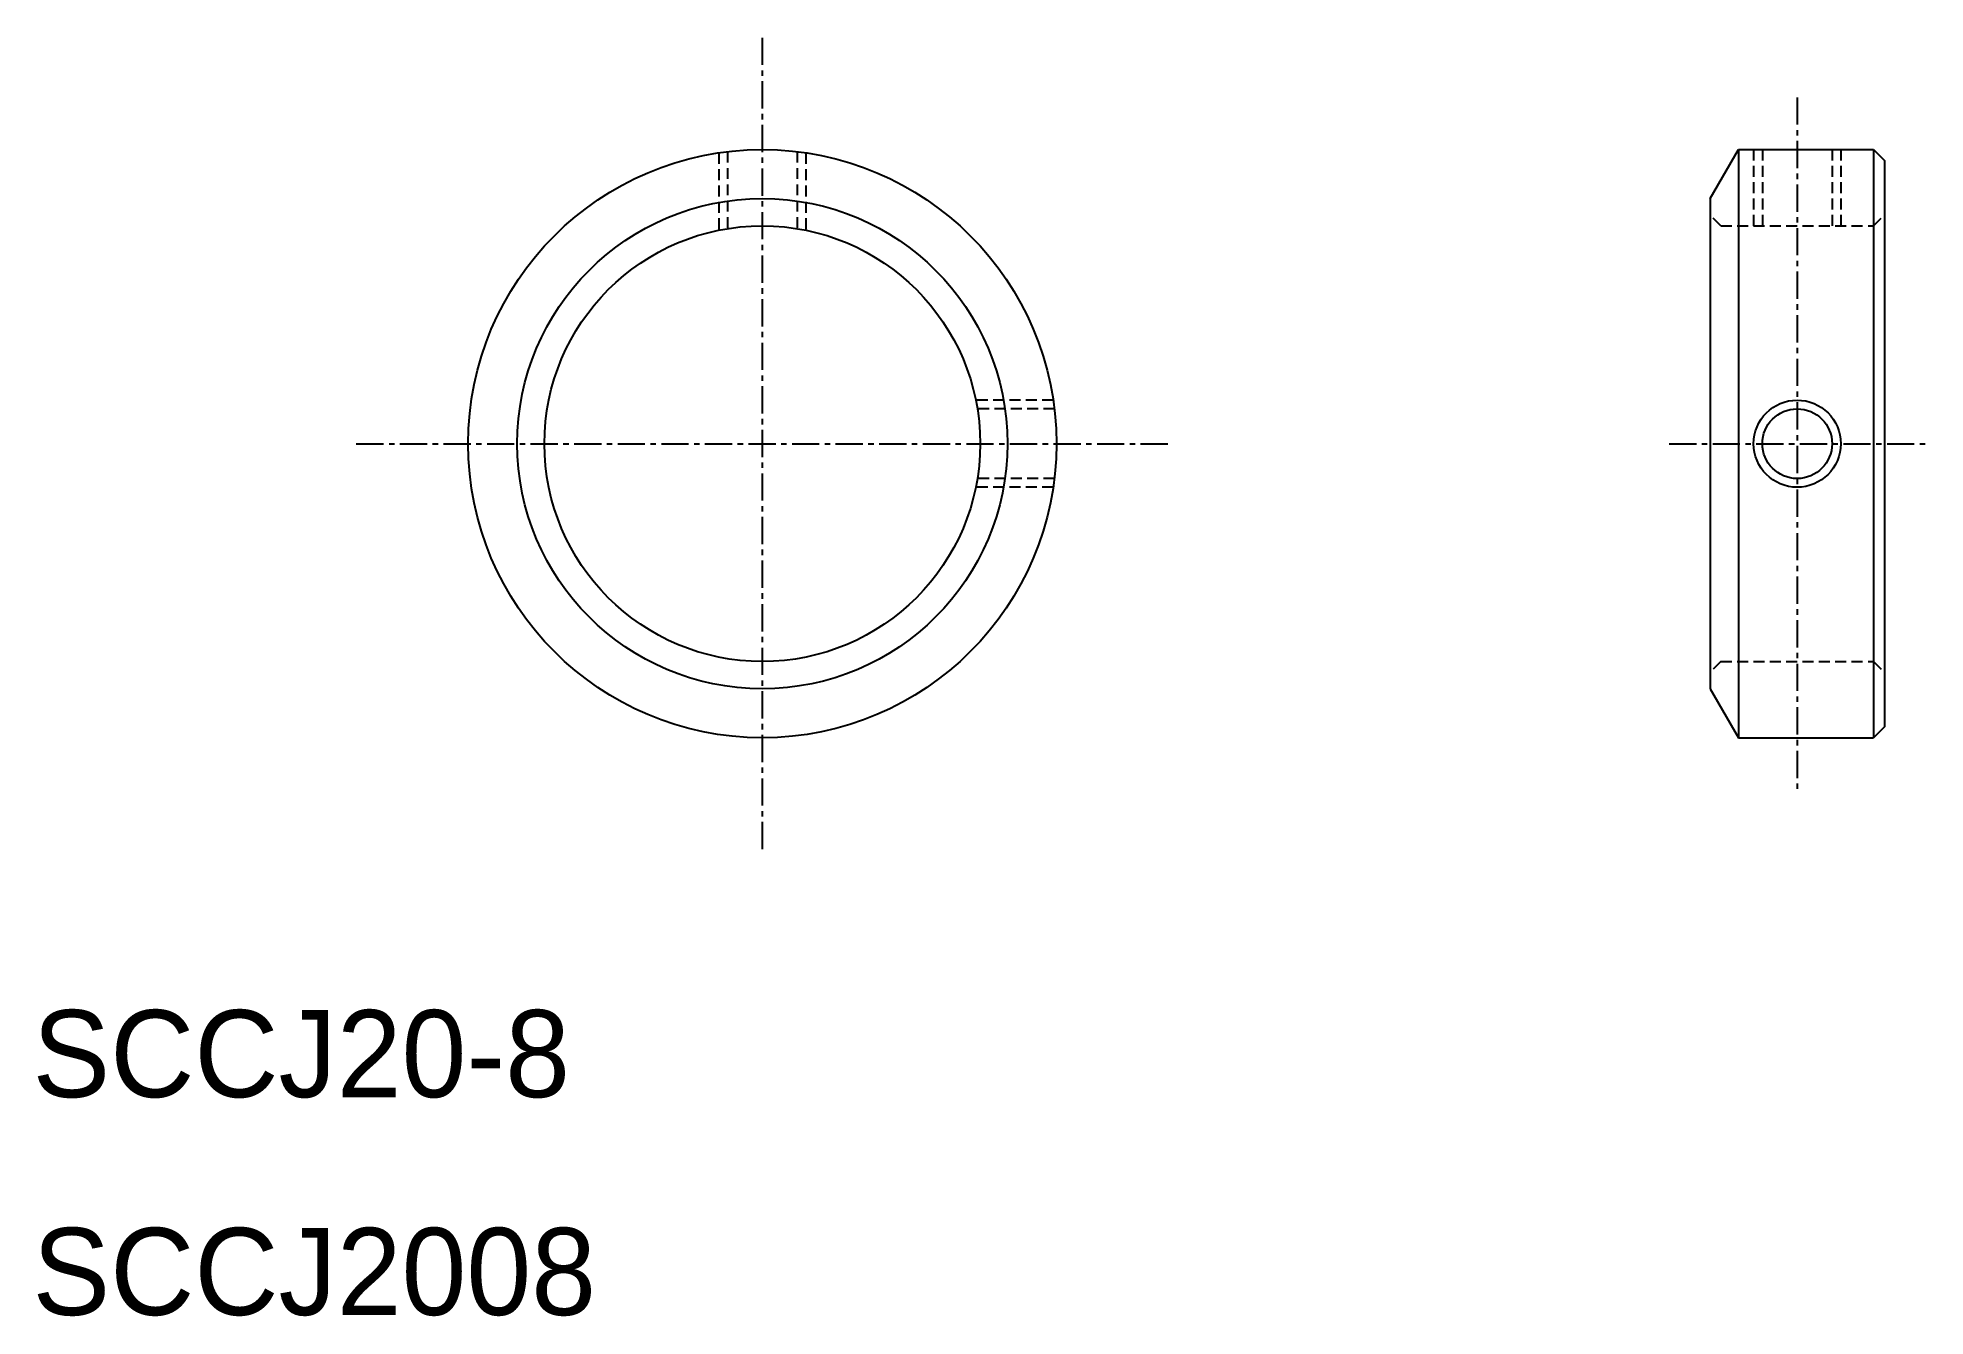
# Model space of a CAD drawing. Extents: x 10.2 to 96.9, y 9.9 to 68.6.
import ezdxf

# ---------------------------------------------------------------- set-up
doc = ezdxf.new("R2010")
doc.units = 0
doc.linetypes.add('CENTER', pattern=[2, 1.25, -0.25, 0.25, -0.25])
doc.linetypes.add('DASHED', pattern=[0.75, 0.5, -0.25])
doc.layers.get('0').update_dxf_attribs({"linetype": 'CONTINUOUS'})
doc.layers.add('CENTER', color=1, linetype='CENTER')

msp = doc.modelspace()

# ---------------------------------------------------------------- linework, layer by layer
at = {"color": 3, "linetype": 'DASHED'}
for p, q in [((41.5, 63.351), (41.5, 59.798)), ((41.9, 63.405), (41.9, 59.871)), ((45.1, 63.405), (45.1, 59.871)), ((45.5, 63.351), (45.5, 59.798)), ((89, 63.5), (89, 60)), ((89.4, 63.5), (89.4, 60)), ((92.6, 63.5), (92.6, 60)), ((93, 63.5), (93, 60)), ((87.5, 60), (87, 60.5)), ((87.5, 60), (94.5, 60)), ((94.5, 60), (95, 60.5)), ((56.851, 52), (53.298, 52)), ((56.905, 51.6), (53.371, 51.6)), ((56.851, 48), (53.298, 48)), ((56.905, 48.4), (53.371, 48.4)), ((87.5, 40), (87, 39.5)), ((87.5, 40), (94.5, 40)), ((94.5, 40), (95, 39.5))]:
    msp.add_line(p, q, dxfattribs=at)
at = {"color": 7, "linetype": 'CONTINUOUS'}
for p, q in [((87, 61.25), (88.299, 63.5)), ((88.299, 63.5), (88.299, 36.5)), ((88.299, 63.5), (94.5, 63.5)), ((94.5, 63.5), (94.5, 36.5)), ((94.5, 63.5), (95, 63)), ((95, 63), (95, 37)), ((87, 61.25), (87, 38.75)), ((87, 38.75), (88.299, 36.5)), ((88.299, 36.5), (94.5, 36.5)), ((95, 37), (94.5, 36.5))]:
    msp.add_line(p, q, dxfattribs=at)
for centre, radius in [((43.5, 50), 13.5), ((43.5, 50), 11.25), ((43.5, 50), 10), ((91, 50), 1.6)]:
    msp.add_circle(centre, radius, dxfattribs=at)
at = {"color": 3, "linetype": 'CONTINUOUS'}
msp.add_circle((91, 50), 2, dxfattribs=at)
at = {"layer": 'CENTER', "color": 1, "linetype": 'CENTER'}
for p, q in [((43.5, 68.635), (43.5, 31.365)), ((91, 65.898), (91, 34.102)), ((24.865, 50), (62.135, 50)), ((85.122, 50), (96.878, 50))]:
    msp.add_line(p, q, dxfattribs=at)

# ---------------------------------------------------------------- texts
at = {"color": 7, "linetype": 'CONTINUOUS'}
for s, p in [('SCCJ20-8', (10, 20)), ('SCCJ2008', (10, 10))]:
    msp.add_text(s, height=4, dxfattribs=at).set_placement(p)

doc.saveas('drawing.dxf')
